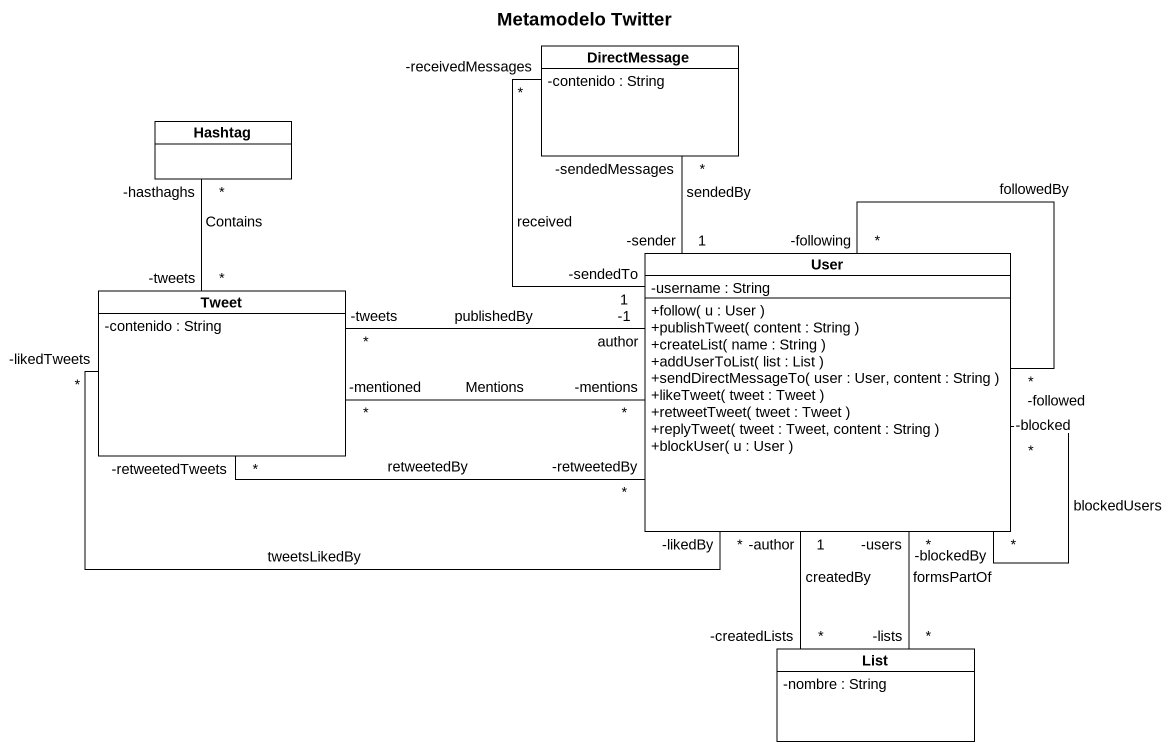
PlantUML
@startuml
title Metamodelo Twitter
hide circle
hide empty members
skinparam classAttributeIconSize 0
class DirectMessage {
  -contenido : String
}
class Hashtag
class User {
  -username : String
  +follow( u : User )
  +publishTweet( content : String )
  +createList( name : String )
  +addUserToList( list : List )
  +sendDirectMessageTo( user : User, content : String )
  +likeTweet( tweet : Tweet )
  +retweetTweet( tweet : Tweet )
  +replyTweet( tweet : Tweet, content : String )
  +blockUser( u : User )
}
class Tweet {
  -contenido : String
}
class List {
  -nombre : String
}
User "-sender\n1" -up- "*\n-sendedMessages" DirectMessage : sendedBy
User "-sendedTo\n1" -up- "*\n-receivedMessages" DirectMessage : received
User "*\n-following" -- "*\n-followed" User : followedBy
User "*\n-blockedBy" -- "-blocked\n*" User : blockedUsers
User "-users\n*" -- "-lists\n*" List : formsPartOf
Tweet "-tweets\n*" -up- "-hasthaghs\n*" Hashtag : Contains
Tweet "-tweets\n*" -right- "-1\nauthor" User : publishedBy
Tweet "-mentioned\n*" -right- "-mentions\n*" User : Mentions
Tweet "-likedTweets\n*" -right- "*\n-likedBy" User : tweetsLikedBy
Tweet "-retweetedTweets\n*" -right- "-retweetedBy\n*" User : retweetedBy
List "-createdLists\n*" -up- "-author\n1" User : createdBy
@enduml
